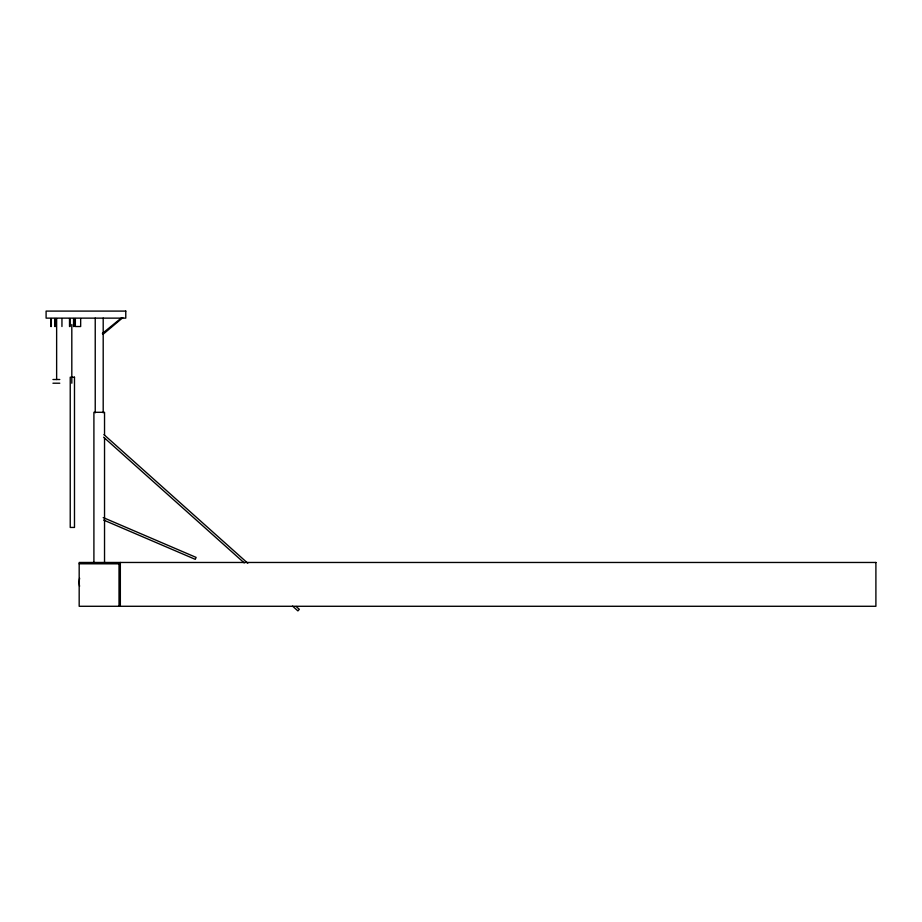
<?xml version="1.0" encoding="UTF-8"?>
<svg xmlns="http://www.w3.org/2000/svg" width="922" height="922" viewBox="0 0 922 922"><rect width="100%" height="100%" fill="white"/><g stroke="black" fill="none" stroke-linecap="round" stroke-linejoin="round"><path stroke-width="1.38" d="M102.377 333.464L121.255 318.067M103.045 334.294L122.787 317.687M52.946 379.518L59.78 379.518M52.946 383.218L59.78 383.218M79.177 563.791L120.344 563.826M103.218 517.576L196.109 557.395L195.28 559.343L103.69 520.089M103.956 434.631L247.799 563.25M296.112 606.446L299.327 609.327L297.91 610.906L292.551 606.111M103.61 437.178L244.238 562.916M120.344 562.466L120.344 606.284M119.019 563.791L119.019 606.284M104.532 435.184L104.532 412.295L93.906 412.295L93.906 562.466M104.532 438.042L104.532 562.466M103.195 318.136L103.195 412.826M95.231 318.136L95.231 412.826M80.663 318.563L80.663 326.526L75.35 326.526L75.35 318.563M74.025 318.563L74.025 326.526M73.576 318.563L73.576 326.526M71.812 324.532L71.812 383.229M70.049 318.563L70.049 326.526M69.519 318.563L69.519 326.526M61.947 318.563L61.947 326.526M56.634 318.563L56.634 379.518M55.308 318.563L55.308 326.526M54.859 318.563L54.859 326.526M51.332 318.563L51.332 326.526M50.802 318.563L50.802 326.526M79.569 586.277A19.915 19.915 0 0 1 79.615 578.244M125.772 311.094L46.1 311.094L46.1 318.136L125.772 318.136L125.772 311.094M74.486 377.213L70.233 377.213L70.233 527.442L74.486 527.442L74.486 377.213M875.9 562.466L79.177 562.466L79.177 606.284L875.9 606.284L875.9 562.466"/></g></svg>
